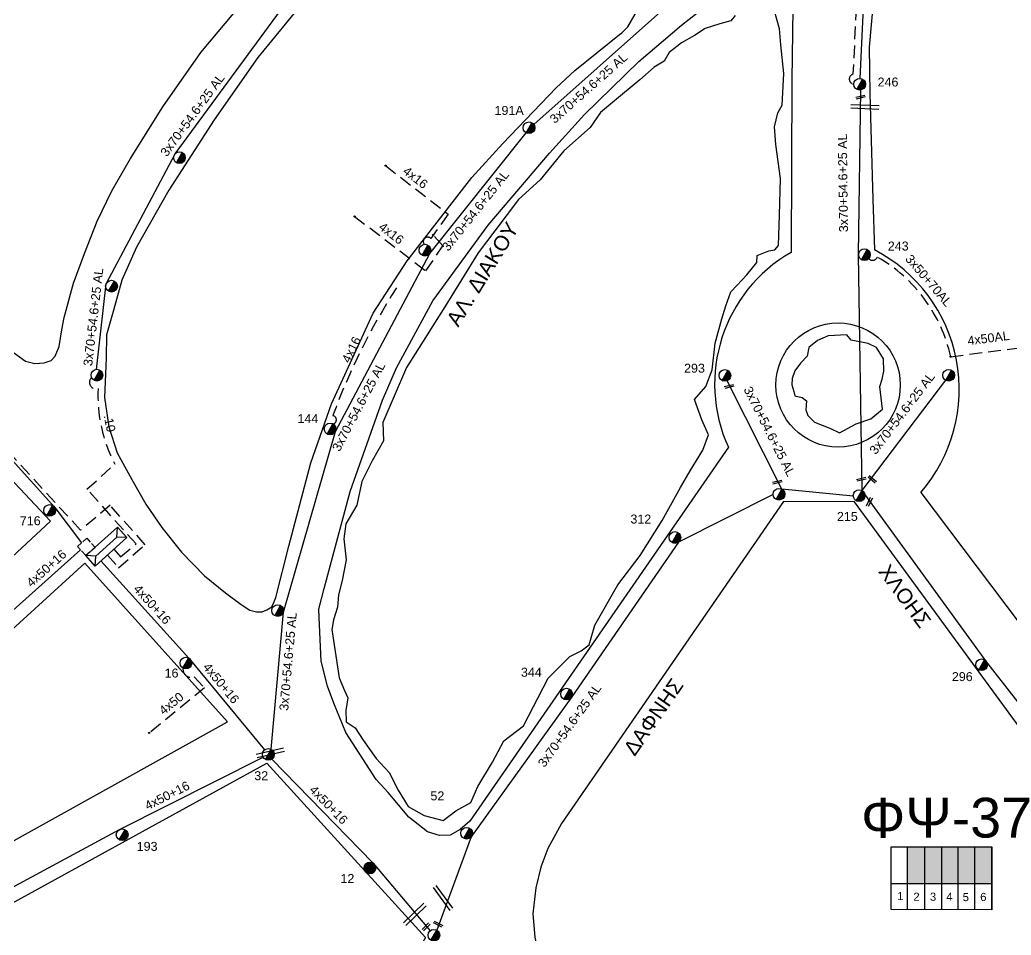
# Model space of a CAD drawing. Header units: millimetres. Extents: x 1421 to 11257, y 848 to 1896.
# Drawn here: x 9506.9 to 9706.4, y 978.3 to 1162.6 of the extents above; entities that cross this region are included whole.
import ezdxf
from ezdxf.enums import TextEntityAlignment as Align

# ---------------------------------------------------------------- set-up
doc = ezdxf.new("R2010")
doc.units = ezdxf.units.MM
doc.linetypes.add('DASHED', pattern=[19.05, 12.7, -6.35])
for name, color, linetype, lineweight in [('3x150+50 XLPE', 7, 'SYN_LINE', 30), ('3x150+70', 7, 'Continuous', 30), ('3x70+54.6+25 AL', 7, 'SYN_LINE', 30), ('4x16', 7, 'Continuous', 30), ('4x50', 7, 'Continuous', 30), ('4x50 + 13_5', 7, 'SYN_LINE', 30), ('4x50+16', 7, 'Continuous', 30), ('Pillar Υποσταθμού', 7, 'SYN_LINE', 30), ('Υπόγεια Καλώδια Δικτύου ΧΤ   .10', 7, 'DASHED', 30), ('Υπόγεια καλώδια Παροχών ΧΤ   4x50AL', 7, 'DASHED', 30)]:
    doc.layers.add(name, color=color, linetype=linetype, lineweight=lineweight)
for name, color, linetype in [('3x50+70AL', 7, 'Continuous'), ('Pillar', 7, 'Continuous'), ('TEXT ΚΑΛΩΔΙΩΝ', 7, 'Continuous'), ('Μηχανική τομή', 7, 'Continuous'), ('Περίπτερο', 7, 'Continuous'), ('Στύλος Ξύλινος', 7, 'Continuous'), ('Στύλος Ξύλινος @ 1', 7, 'Continuous'), ('Στύλος ΦΜ', 7, 'Continuous'), ('Στύλος ΦΜ @ 1', 7, 'Continuous'), ('Συνδέσεις', 7, 'Continuous'), ('Τομή', 7, 'Continuous'), ('Υποσταθμός πόλεως', 7, 'Continuous'), ('Υπόβαθρο ΔΕΗ', 7, 'Continuous')]:
    doc.layers.add(name, color=color, linetype=linetype)
doc.styles.add('arial', font='ARIAL.TTF', dxfattribs={"height": 3})
doc.styles.get("Standard").update_dxf_attribs({"font": 'ARIAL.TTF', "height": 1.8})
doc.linetypes.add('SYN_LINE', pattern='A,0.5,-0.0001,["/\\/\\/\\/",Standard,S=0.1,R=0,X=0,Y=-0.05],-0.25', length=0.7501)

# ---------------------------------------------------------------- blocks, each defined once
blk = doc.blocks.new('ΥΠΑΡΧΩΝ ΤΣΙΜΕΝΤΕΝΙΟΣ ΣΤΥΛΟΣ')
at = {"layer": 'Στύλος ΦΜ'}
blk.add_hatch(color=7, dxfattribs=at).paths.add_polyline_path([(-1.29, -2.28, 0.574793), (2.62, 0, 0.268822), (1.3, 2.27)])
at = {"layer": 'Στύλος ΦΜ', "color": 7}
blk.add_line((-1.29, -2.28), (1.3, 2.27), dxfattribs=at)
blk.add_circle((0, 0), 2.62, dxfattribs=at)
at = {"layer": 'Στύλος ΦΜ', "flags": 4}
for tag, p in [('ΑΡΙΘΜΟΣ', (-4.68, 8.05)), ('ΤΥΠΟΣ', (-4.91, 3.03))]:
    blk.add_attdef(tag, p, '', height=4, dxfattribs=at)
blk = doc.blocks.new('ΤΟΜΗ')
at = {"layer": 'Τομή', "ltscale": 40}
for p, q in [((11.33, -0.65), (-11.4, -0.65)), ((11.33, -3.42), (-11.4, -3.42))]:
    blk.add_line(p, q, dxfattribs=at)
blk = doc.blocks.new('_ΣΥΝΔΕΣΗ')
at = {"layer": 'Συνδέσεις', "linetype": 'SYN_LINE', "ltscale": 40}
blk.add_hatch(color=256, dxfattribs=at).paths.add_polyline_path([(0.5, -0.01, 1), (-0.5, -0.01, 1)])
at = {"layer": 'Συνδέσεις'}
blk.add_circle((0, -0.01), 0.5, dxfattribs=at)
blk = doc.blocks.new('ΜΗΧΑΝΙΚΗ ΤΟΜΗ')
at = {"layer": 'Μηχανική τομή', "ltscale": 40}
for p, q in [((-3.79, 1.21), (3.79, 1.21)), ((3.79, -0.34), (-3.79, -0.34))]:
    blk.add_line(p, q, dxfattribs=at)
blk = doc.blocks.new('ΥΠΑΡΧΩΝ ΞΥΛΙΝΟΣ ΣΤΥΛΟΣ')
at = {"layer": 'Στύλος Ξύλινος'}
h = blk.add_hatch(color=7, dxfattribs=at)
h.paths.add_polyline_path([(-2.62, 0, 0.270008), (-1.29, -2.28), (1.3, 2.27, 0.576266)])
h.paths.add_polyline_path([(-1.29, -2.28, 0.574793), (2.62, 0, 0.268822), (1.3, 2.27)])
at = {"layer": 'Στύλος Ξύλινος', "color": 7}
blk.add_line((-1.29, -2.28), (1.3, 2.27), dxfattribs=at)
blk.add_circle((0, 0), 2.62, dxfattribs=at)
at = {"layer": 'Στύλος Ξύλινος', "color": 1, "flags": 4}
for tag, p in [('ΑΡΙΘΜΟΣ', (-4.91, 8.6)), ('ΤΥΠΟΣ', (-4.85, 3.39))]:
    blk.add_attdef(tag, p, '', height=4, dxfattribs=at)
blk = doc.blocks.new('Pillar')
at = {"layer": 'Υποσταθμός πόλεως', "linetype": 'Continuous', "ltscale": 40}
blk.add_lwpolyline([(-8.57, 2.82), (8.57, 2.82), (8.57, -2.82), (-8.57, -2.82)], close=True, dxfattribs=at)
for points in [[(-5.75, 0), (-8.57, 2.82)], [(-8.57, -2.82), (-5.75, 0)], [(-5.75, 0), (5.75, 0)], [(5.75, 0), (8.57, 2.82)], [(8.57, -2.82), (5.75, 0)]]:
    blk.add_lwpolyline(points, dxfattribs=at)
at = {"layer": 'Pillar', "ltscale": 40}
blk.add_attdef('PILLAR', (-5.74, 3.71), '', height=2.52, dxfattribs=at)
blk = doc.blocks.new('PILLAR YPOSTATHMOU')
at = {"layer": 'Περίπτερο', "ltscale": 40}
for points in [[(540.43, 2525.12), (540.43, 2526.01), (541.51, 2526.01)], [(541.59, 2523.53), (540.43, 2523.53), (540.43, 2524.86)], [(541.82, 2526.01), (542.91, 2526.01), (542.91, 2524.95)], [(542.91, 2524.59), (542.91, 2523.53), (541.92, 2523.53)]]:
    blk.add_lwpolyline(points, dxfattribs=at)

msp = doc.modelspace()

# ---------------------------------------------------------------- hatches: boundary and pattern name
at = {"layer": 'Pillar Υποσταθμού', "linetype": 'DASHED', "lineweight": -3, "ltscale": 0.2}
h = msp.add_hatch(color=27, dxfattribs=at)
h.dxf.hatch_style = 1
h.paths.add_polyline_path([(9688.99, 996.09), (9685.55, 996.09), (9685.55, 988.72), (9688.99, 988.72)])
h = msp.add_hatch(color=1, dxfattribs=at)
h.dxf.hatch_style = 1
h.paths.add_polyline_path([(9688.99, 988.72), (9692.43, 988.72), (9692.43, 996.09), (9688.99, 996.09)])
h = msp.add_hatch(color=151, dxfattribs=at)
h.dxf.hatch_style = 1
h.paths.add_polyline_path([(9695.73, 996.08), (9692.43, 996.09), (9692.43, 988.72), (9695.73, 988.72)])
h = msp.add_hatch(color=5, dxfattribs=at)
h.dxf.hatch_style = 1
h.paths.add_polyline_path([(9699.11, 996.08), (9695.73, 996.08), (9695.73, 988.72), (9699.11, 988.71)])
h = msp.add_hatch(color=206, dxfattribs=at)
h.dxf.hatch_style = 1
h.paths.add_polyline_path([(9699.11, 988.71), (9702.51, 988.71), (9702.51, 996.08), (9699.11, 996.08)])

# ---------------------------------------------------------------- linework, layer by layer
at = {"layer": '3x150+50 XLPE', "color": 30, "linetype": 'DASHED', "lineweight": -3, "ltscale": 0.2}
msp.add_lwpolyline([(9675.38, 1168.88), (9674.56, 1151.69, 0.807471), (9674.73, 1149.65, 1.716015)], format="xyb", dxfattribs=at)
at = {"layer": '3x150+50 XLPE', "color": 27, "linetype": 'DASHED', "lineweight": -3, "ltscale": 0.2}
msp.add_lwpolyline([(9525.78, 1056.01), (9527.15, 1054.48), (9530.25, 1057.1), (9520.38, 1068.12), (9525.97, 1073.18)], dxfattribs=at)
at = {"layer": '3x150+70', "color": 206, "linetype": 'DASHED', "lineweight": -3, "ltscale": 0.2}
msp.add_lwpolyline([(9524.48, 1054.84), (9526.75, 1052.3), (9532.06, 1056.93), (9525.03, 1064.88), (9519.1, 1059.84), (9456.41, 1128.13, 0.647906), (9454.11, 1128.82, -6.062855)], format="xyb", dxfattribs=at)
at = {"layer": '3x50+70AL', "color": 27, "linetype": 'DASHED', "lineweight": -3, "ltscale": 0.2}
msp.add_lwpolyline([(9694.23, 1094.79, 0.212064), (9679.47, 1114.84, -0.531803), (9677.71, 1114.53)], format="xyb", dxfattribs=at)
at = {"layer": '3x70+54.6+25 AL', "color": 30, "linetype": 'SYN_LINE', "lineweight": -3, "ltscale": 15}
msp.add_lwpolyline([(9694.93, 1293.35), (9687.86, 1260.35), (9682.35, 1226.12), (9677.53, 1185.1), (9675.96, 1150.83)], dxfattribs=at)
at = {"layer": '3x70+54.6+25 AL', "color": 27, "lineweight": -3, "ltscale": 15}
for points in [[(9522.26, 1092.24), (9524.23, 1109.47), (9538.12, 1135.67), (9560.98, 1166.85), (9592.09, 1199.2), (9613.47, 1218.8), (9638, 1240.98)], [(9676.38, 1067.84), (9675.68, 1115.34), (9676.17, 1148.51)], [(9674.62, 1066.74), (9660.25, 1068.11), (9649.26, 1089.94)], [(9729.04, 1014.45), (9717.59, 1012.66), (9701.48, 1033.31), (9676.38, 1067.84), (9693.24, 1090.04)], [(9658.49, 1067.04), (9639.41, 1057.43), (9617.95, 1026.31), (9597.72, 998.12), (9590.77, 979.32)]]:
    msp.add_lwpolyline(points, dxfattribs=at)
at = {"layer": '3x70+54.6+25 AL', "color": 1, "linetype": 'SYN_LINE', "lineweight": -3, "ltscale": 15}
for points in [[(9610.34, 1141.53), (9636.45, 1164.74), (9638.89, 1193.98), (9638.89, 1223.32), (9638.87, 1240.6)], [(9557.47, 1015.73), (9559.91, 1043.36), (9570.38, 1079.74), (9589.36, 1115.57), (9608.77, 1139.86)]]:
    msp.add_lwpolyline(points, dxfattribs=at)
at = {"layer": '4x16', "color": 1, "linetype": 'DASHED', "lineweight": -3, "ltscale": 0.2}
for points in [[(9580.49, 1133.26), (9593.06, 1123.48), (9589.57, 1118.61, 0.939933), (9588.26, 1117.41, -2.931644)], [(9582.66, 1108.66, 0.055172), (9569.87, 1082.92, -0.832986), (9569.9, 1081.26, -4.402689)]]:
    msp.add_lwpolyline(points, format="xyb", dxfattribs=at)
msp.add_lwpolyline([(9574.25, 1123.02), (9588.61, 1112.05), (9592.03, 1117.1), (9590.06, 1119.3)], dxfattribs=at)
at = {"layer": '4x50', "color": 1, "linetype": 'DASHED', "lineweight": -3, "ltscale": 0.2}
msp.add_lwpolyline([(9539.7, 1032.07, 0.55826), (9541.98, 1030.32), (9544.05, 1028.08), (9532.89, 1019.03)], format="xyb", dxfattribs=at)
at = {"layer": '4x50 + 13_5', "color": 133, "linetype": 'Continuous', "lineweight": -3, "ltscale": 15}
msp.add_lwpolyline([(9431.57, 1155.19), (9454.11, 1128.82), (9474.5, 1106.83), (9498.54, 1081.42), (9513.89, 1064.4), (9519.3, 1057.3)], dxfattribs=at)
at = {"layer": '4x50+16', "color": 30, "linetype": 'Continuous', "lineweight": -3, "ltscale": 0.2}
msp.add_lwpolyline([(9519.09, 1055.91), (9493.75, 1033.27), (9470.2, 1010.73)], dxfattribs=at)
at = {"layer": '4x50+16', "color": 1, "linetype": 'Continuous', "lineweight": -3, "ltscale": 0.2}
msp.add_lwpolyline([(9523.17, 1053.66), (9540.87, 1034.12), (9556.13, 1015.62)], dxfattribs=at)
at = {"layer": '4x50+16', "color": 206, "linetype": 'Continuous', "lineweight": -3, "ltscale": 0.2}
for points in [[(9440.16, 959.74), (9466.76, 966.78), (9494.94, 982.34), (9526.9, 999.56), (9555.83, 1014.18)], [(9557.56, 1013.75), (9577.91, 992.87), (9589.44, 979.19)]]:
    msp.add_lwpolyline(points, dxfattribs=at)
at = {"layer": 'Pillar Υποσταθμού', "lineweight": -3, "ltscale": 40}
for points in [[(9682.22, 983.45), (9682.22, 996.09), (9702.51, 996.08), (9702.51, 983.43), (9682.22, 983.45)], [(9685.55, 983.44), (9685.55, 996.09)], [(9688.99, 983.44), (9688.99, 996.09)], [(9692.43, 983.44), (9692.43, 996.09)], [(9695.73, 983.43), (9695.73, 996.08)], [(9699.11, 983.43), (9699.11, 996.08)], [(9702.51, 983.43), (9702.51, 996.08)], [(9682.22, 988.73), (9702.51, 988.71)]]:
    msp.add_lwpolyline(points, dxfattribs=at)
at = {"layer": 'Υπόβαθρο ΔΕΗ', "lineweight": -3, "ltscale": 0.1}
for points in [[(9720.25, 1377.04), (9705.22, 1323.37), (9701.5, 1309.84), (9695.77, 1288.68), (9691.46, 1263.39), (9686.38, 1232.43), (9682.4, 1208.72), (9681.81, 1206.48), (9681.47, 1201.83), (9679.57, 1176.66), (9677.82, 1157.11), (9677.92, 1147.77), (9678.54, 1126.52), (9678.9, 1116.29)], [(9688.21, 1067.46), (9708.19, 1040.9), (9713.26, 1042.86), (9713.71, 1050.46), (9714.25, 1056.98), (9715.6, 1065.71), (9717.22, 1072.87), (9719.22, 1081.73), (9724.68, 1094.51), (9730.42, 1107.82), (9736.43, 1120.11), (9751.59, 1147.78), (9749.39, 1163.91), (9748.72, 1180.36), (9749.08, 1201.14), (9750.2, 1215.37), (9754.14, 1248.46), (9757.55, 1267.98), (9765.16, 1306.44), (9768.99, 1321.28), (9771.89, 1331.68), (9777.86, 1349.92)], [(9504.85, 1096.14), (9507.98, 1093.88), (9509.89, 1093.43), (9511.77, 1093.58), (9513.15, 1094.03), (9513.95, 1094.92), (9514.79, 1096.83), (9515.3, 1100.2), (9515.8, 1102.65), (9517.63, 1109.61), (9519.88, 1115.58), (9522.43, 1122.1), (9525.39, 1128.2), (9529.15, 1134.67), (9535.65, 1145.12), (9543.32, 1156.06), (9561.83, 1178.21)], [(9564.21, 1166.61), (9554.76, 1155.03), (9545.97, 1142.49), (9536.87, 1128.32), (9530.33, 1116.86), (9527.38, 1110.23), (9525.76, 1104.38), (9524.33, 1099.2), (9524.23, 1094.47), (9523.91, 1086.58), (9524.79, 1080.64), (9526.47, 1075.45), (9529.4, 1070.06), (9532.23, 1065.12), (9535.45, 1060.39), (9539.4, 1055.42), (9544.06, 1050.68), (9548.27, 1047.26), (9551.42, 1044.9), (9553.14, 1043.73), (9553.94, 1043.53), (9554.52, 1043.39), (9555.63, 1043.44), (9556.55, 1043.81), (9557.6, 1044.43), (9558.01, 1045.29), (9558.38, 1046.3), (9560.98, 1056.61), (9565.46, 1073.44), (9569.61, 1085.3), (9577.99, 1103.58), (9584.79, 1114.08), (9597.86, 1130.84), (9604.07, 1137.71), (9614.84, 1148.93), (9618.59, 1152.45), (9627.58, 1159.67), (9628.02, 1160.03), (9629.23, 1161.23), (9631.42, 1165.03)], [(9650.86, 1163.5), (9649.99, 1162.44), (9647.78, 1161.82), (9644.81, 1160.86), (9642.69, 1159.47), (9640.05, 1157.98), (9637.55, 1156.06), (9636.55, 1154.29), (9634.57, 1153.1), (9631.68, 1150.51), (9628.18, 1147.68), (9623.71, 1143.98), (9621.69, 1140.96), (9616.36, 1136.22), (9611.61, 1130.43), (9607.2, 1126.46), (9602.45, 1120.16), (9599.1, 1115.72), (9592.41, 1104.85), (9586.45, 1095.35), (9584.71, 1092.63), (9582.21, 1086.81), (9579.93, 1081.51), (9580.04, 1077.87), (9577.8, 1073.81), (9575.72, 1069.67), (9574.69, 1064.92), (9572.46, 1061.13), (9572.07, 1058.12), (9572.52, 1053.91), (9571.73, 1049.75), (9570.98, 1046.83), (9570.77, 1044.37), (9569.99, 1041.8), (9569.66, 1039.87), (9571.12, 1030.13), (9572.2, 1027.59), (9572.91, 1026.07), (9572.47, 1023.53), (9572.53, 1021.26), (9574.37, 1020.07), (9575.94, 1017.58), (9578.6, 1013.86), (9581.2, 1011.04), (9583.04, 1007.53), (9585.05, 1004.23), (9588.24, 1002.44), (9592.09, 1001.42), (9594.63, 1003.36), (9597.61, 1005.04), (9599.02, 1008.23), (9602.01, 1013.13), (9604.28, 1017.45), (9608.24, 1020.48), (9613.22, 1030.06), (9617.56, 1034.43), (9619.87, 1035.58), (9621.43, 1036.77), (9621.87, 1038.19), (9622.58, 1040.74), (9627.22, 1048.86), (9631.74, 1054.76), (9636.16, 1061.78), (9639.81, 1068.45), (9641.8, 1071.84), (9644.32, 1076), (9645.45, 1079.03), (9644.15, 1082.11), (9642.67, 1086.19), (9644.93, 1088.79), (9646.2, 1092.13), (9646.81, 1097.52), (9648.14, 1102.41), (9648.96, 1105.03), (9649.95, 1107.82), (9651.16, 1109.13), (9653.22, 1111.28), (9655.2, 1113.76), (9655.29, 1115.18), (9657.61, 1116.08), (9658.81, 1116.3), (9659.58, 1117.18), (9659.77, 1123.32), (9660, 1130.66), (9659.03, 1137.55), (9658.79, 1141.09), (9659.41, 1143.92), (9660.28, 1145.41), (9660.66, 1151.82), (9660.03, 1157.57), (9659.75, 1160.84), (9658.21, 1166.28)], [(9711.48, 1015.5), (9674.85, 1065.54), (9660.59, 1065.62), (9615.92, 1000.78), (9613.14, 995.75), (9611.71, 992.02), (9610.74, 987.83), (9610.09, 982.59), (9610.52, 977.94), (9611.27, 974.21), (9612.95, 970.12), (9615.18, 966.89), (9616.74, 964.75), (9631.09, 949.61), (9651.19, 927.3), (9654.41, 924.76), (9657.69, 922.87), (9661.89, 920.77), (9669.77, 917.71), (9677.31, 915.67), (9682.78, 914.18), (9688.51, 913.56), (9700.74, 912.76), (9710.42, 912.13)]]:
    msp.add_lwpolyline(points, dxfattribs=at)
msp.add_lwpolyline([(9662.43, 1164.84), (9662.27, 1150.55), (9662.09, 1115.78, 0.387284), (9649.47, 1076.56), (9597.44, 1001.25), (9595.47, 999.6), (9593.46, 998.48), (9591.32, 998.39), (9588.9, 999.13), (9585.18, 1002.1), (9581.02, 1007.04), (9578.61, 1009.65), (9572.51, 1019.11), (9570.07, 1025), (9568.76, 1028.45), (9567.53, 1033.5), (9567.13, 1042.3), (9567.06, 1043.98), (9568.1, 1048.12), (9573.36, 1067.68), (9579.89, 1086.04), (9582.68, 1092.55), (9590.02, 1106.01), (9601.15, 1121.27), (9613.5, 1135.76), (9620.53, 1143.53), (9631.46, 1154.21), (9640.02, 1161.56), (9646.23, 1166.37)], format="xyb", dxfattribs=at)
for points in [[(9665.68, 1096.67), (9665.35, 1094.92), (9664.02, 1093.52), (9662.82, 1091.97), (9662.3, 1090.37), (9662.27, 1089.14), (9662.62, 1087.78), (9662.85, 1086.93), (9664.34, 1086.58), (9665.18, 1085.88), (9665.09, 1084.07), (9665.5, 1082.97), (9666.83, 1081.63), (9669.89, 1080.4), (9671.82, 1079.48), (9675.23, 1081.3), (9678.16, 1082.3), (9680.47, 1084.2), (9679.99, 1088.8), (9680.46, 1090.29), (9680.76, 1091.86), (9680.69, 1094.35), (9679.27, 1096.63), (9677.63, 1097.43), (9674.21, 1098.1), (9673.29, 1099.2), (9669.59, 1099), (9667.43, 1098.02)], [(9513.02, 1061.66), (9461.82, 1014.08), (9407.72, 1025.76), (9407.34, 1025.88), (9407.35, 1028.81), (9480.11, 1096.69)], [(9422.07, 960.02), (9439.88, 960.76), (9548.69, 1021.25), (9519.96, 1053.21), (9421.63, 963.5)], [(9468.62, 964.61), (9556.57, 1012.97), (9588.51, 977.83), (9580.31, 963.48), (9469.72, 961.39)]]:
    msp.add_lwpolyline(points, close=True, dxfattribs=at)
msp.add_circle((9671.57, 1089.09), 12.51, dxfattribs=at)
msp.add_arc((9664.28, 1088.2), 31.66, 319.0774, 62.4963, dxfattribs=at)
at = {"layer": 'Υπόγεια Καλώδια Δικτύου ΧΤ   .10', "color": 27, "linetype": 'DASHED', "lineweight": -3, "ltscale": 0.2}
msp.add_lwpolyline([(9525.97, 1073.18, -0.132693), (9522.62, 1088.42, -0.83395), (9521.3, 1090.56, -3.895235)], format="xyb", dxfattribs=at)
at = {"layer": 'Υπόγεια καλώδια Παροχών ΧΤ   4x50AL', "color": 27, "linetype": 'DASHED', "lineweight": -3, "ltscale": 0.2}
msp.add_lwpolyline([(9694.23, 1094.79), (9708.32, 1096.63)], dxfattribs=at)

# ---------------------------------------------------------------- block references
at = {"layer": 'Pillar', "color": 206, "linetype": 'Continuous', "lineweight": -3, "ltscale": 0.2, "xscale": 0.5000000000000335, "yscale": 0.5000000000000335, "zscale": 0.5000000000000335, "rotation": 41.96142886790114}
msp.add_blockref('Pillar', (9524.28, 1056.55), dxfattribs=at)
at = {"layer": 'Pillar Υποσταθμού', "color": 206, "linetype": 'Continuous', "lineweight": -3, "ltscale": 0.2, "rotation": 41.96142886790116}
msp.add_blockref('PILLAR YPOSTATHMOU', (10805.6, -1183.1), dxfattribs=at)
at = {"layer": 'Μηχανική τομή', "lineweight": -3}
for p, xscale, yscale, zscale, rotation in [((9676.04, 1147.17), 0.2499999999999679, 0.2499999999999679, 0.2499999999999679, 193.1995289816469), ((9649.6, 1088.92), 0.2499999999999679, 0.2499999999999679, 0.2499999999999679, 193.1995289816469), ((9659.3, 1069.66), 0.2499999999999679, 0.2499999999999679, 0.2499999999999679, 193.1995289816469), ((9676.23, 1070.21), 0.2499999999999679, 0.2499999999999679, 0.2499999999999679, 193.1995289816469), ((9678.51, 1070.18), 0.2499999999999679, 0.2499999999999679, 0.2499999999999679, 140.6849072672352), ((9677.77, 1065.6), 0.2499999999999679, 0.2499999999999679, 0.2499999999999679, 244.3021084649633), ((9588.55, 980.05), 0.2499999999999678, 0.2499999999999678, 0.2499999999999678, 226.1785599199059), ((9591.09, 980.63), 0.2499999999999679, 0.2499999999999679, 0.2499999999999679, 152.5397229287567)]:
    msp.add_blockref('ΜΗΧΑΝΙΚΗ ΤΟΜΗ', p, dxfattribs=dict(at, xscale=xscale, yscale=yscale, zscale=zscale, rotation=rotation))
at = {"layer": 'Στύλος Ξύλινος @ 1', "lineweight": -3, "ltscale": 40}
ref = msp.add_blockref('ΥΠΑΡΧΩΝ ΞΥΛΙΝΟΣ ΣΤΥΛΟΣ', (9577.32, 991.84), dxfattribs=dict(at, xscale=0.4499999999998181, yscale=0.4499999999998181, zscale=0.4499999999998181))
ref.add_attrib('ΑΡΙΘΜΟΣ', '12', (9571.4, 988.82), dxfattribs={"layer": 'Στύλος Ξύλινος', "height": 1.8, "flags": 4})
at = {"layer": 'Στύλος ΦΜ @ 1', "color": 1, "lineweight": -3, "ltscale": 40}
ref = msp.add_blockref('ΥΠΑΡΧΩΝ ΤΣΙΜΕΝΤΕΝΙΟΣ ΣΤΥΛΟΣ', (9675.9, 1149.65), dxfattribs=dict(at, xscale=0.4499999999998181, yscale=0.4499999999998181, zscale=0.4499999999998181))
ref.add_attrib('ΑΡΙΘΜΟΣ', '246', (9679.51, 1149.2), dxfattribs={"layer": 'Στύλος ΦΜ', "height": 1.8, "flags": 4})
ref = msp.add_blockref('ΥΠΑΡΧΩΝ ΤΣΙΜΕΝΤΕΝΙΟΣ ΣΤΥΛΟΣ', (9609.35, 1140.88), dxfattribs=dict(at, xscale=0.4499999999998181, yscale=0.4499999999998181, zscale=0.4499999999998181))
ref.add_attrib('ΑΡΙΘΜΟΣ', '191A', (9602.41, 1143.48), dxfattribs={"layer": 'Στύλος ΦΜ', "height": 1.8, "flags": 4})
at = {"layer": 'Στύλος ΦΜ @ 1', "color": 1, "lineweight": -3, "ltscale": 40, "xscale": 0.4499999999998181, "yscale": 0.4499999999998181, "zscale": 0.4499999999998181}
for p in [(9538.98, 1134.86), (9588.4, 1116.24), (9525.31, 1108.99), (9522.37, 1091.07), (9693.82, 1091.06), (9659.66, 1067.09), (9558.77, 1043.67), (9590.2, 978.29)]:
    msp.add_blockref('ΥΠΑΡΧΩΝ ΤΣΙΜΕΝΤΕΝΙΟΣ ΣΤΥΛΟΣ', p, dxfattribs=at)
at = {"layer": 'Στύλος ΦΜ @ 1', "color": 1, "lineweight": -3, "ltscale": 40}
ref = msp.add_blockref('ΥΠΑΡΧΩΝ ΤΣΙΜΕΝΤΕΝΙΟΣ ΣΤΥΛΟΣ', (9676.86, 1115.34), dxfattribs=dict(at, xscale=0.4499999999998181, yscale=0.4499999999998181, zscale=0.4499999999998181))
ref.add_attrib('ΑΡΙΘΜΟΣ', '243', (9681.57, 1116.17), dxfattribs={"layer": 'Στύλος ΦΜ', "height": 1.8, "flags": 4})
ref = msp.add_blockref('ΥΠΑΡΧΩΝ ΤΣΙΜΕΝΤΕΝΙΟΣ ΣΤΥΛΟΣ', (9648.78, 1091.01), dxfattribs=dict(at, xscale=0.4499999999998181, yscale=0.4499999999998181, zscale=0.4499999999998181))
ref.add_attrib('ΑΡΙΘΜΟΣ', '293', (9640.56, 1091.58), dxfattribs={"layer": 'Στύλος ΦΜ', "height": 1.8, "flags": 4})
ref = msp.add_blockref('ΥΠΑΡΧΩΝ ΤΣΙΜΕΝΤΕΝΙΟΣ ΣΤΥΛΟΣ', (9569.31, 1080.24), dxfattribs=dict(at, xscale=0.4499999999998181, yscale=0.4499999999998181, zscale=0.4499999999998181))
ref.add_attrib('ΑΡΙΘΜΟΣ', '144', (9562.75, 1081.42), dxfattribs={"layer": 'Στύλος ΦΜ', "height": 1.8, "flags": 4})
ref = msp.add_blockref('ΥΠΑΡΧΩΝ ΤΣΙΜΕΝΤΕΝΙΟΣ ΣΤΥΛΟΣ', (9675.79, 1066.82), dxfattribs=dict(at, xscale=0.4499999999998181, yscale=0.4499999999998181, zscale=0.4499999999998181))
ref.add_attrib('ΑΡΙΘΜΟΣ', '215', (9671.33, 1061.73), dxfattribs={"layer": 'Στύλος ΦΜ', "height": 1.8, "flags": 4})
ref = msp.add_blockref('ΥΠΑΡΧΩΝ ΤΣΙΜΕΝΤΕΝΙΟΣ ΣΤΥΛΟΣ', (9512.86, 1063.83), dxfattribs=dict(at, xscale=0.4499999999998181, yscale=0.4499999999998181, zscale=0.4499999999998181))
ref.add_attrib('ΑΡΙΘΜΟΣ', '716', (9506.86, 1060.86), dxfattribs={"layer": 'Στύλος ΦΜ', "height": 1.8, "flags": 4})
ref = msp.add_blockref('ΥΠΑΡΧΩΝ ΤΣΙΜΕΝΤΕΝΙΟΣ ΣΤΥΛΟΣ', (9638.71, 1058.38), dxfattribs=dict(at, xscale=0.4499999999998181, yscale=0.4499999999998181, zscale=0.4499999999998181))
ref.add_attrib('ΑΡΙΘΜΟΣ', '312', (9629.76, 1061.2), dxfattribs={"layer": 'Στύλος ΦΜ', "height": 1.8, "flags": 4})
ref = msp.add_blockref('ΥΠΑΡΧΩΝ ΤΣΙΜΕΝΤΕΝΙΟΣ ΣΤΥΛΟΣ', (9540.28, 1033.1), dxfattribs=dict(at, xscale=0.4499999999998181, yscale=0.4499999999998181, zscale=0.4499999999998181))
ref.add_attrib('ΑΡΙΘΜΟΣ', '16', (9536, 1030.19), dxfattribs={"layer": 'Στύλος ΦΜ', "height": 1.8, "flags": 4})
ref = msp.add_blockref('ΥΠΑΡΧΩΝ ΤΣΙΜΕΝΤΕΝΙΟΣ ΣΤΥΛΟΣ', (9700.44, 1032.75), dxfattribs=dict(at, xscale=0.4499999999998181, yscale=0.4499999999998181, zscale=0.4499999999998181))
ref.add_attrib('ΑΡΙΘΜΟΣ', '296', (9694.46, 1029.47), dxfattribs={"layer": 'Στύλος ΦΜ', "height": 1.8, "flags": 4})
ref = msp.add_blockref('ΥΠΑΡΧΩΝ ΤΣΙΜΕΝΤΕΝΙΟΣ ΣΤΥΛΟΣ', (9616.91, 1026.85), dxfattribs=dict(at, xscale=0.4499999999998181, yscale=0.4499999999998181, zscale=0.4499999999998181))
ref.add_attrib('ΑΡΙΘΜΟΣ', '344', (9607.72, 1030.35), dxfattribs={"layer": 'Στύλος ΦΜ', "height": 1.8, "flags": 4})
ref = msp.add_blockref('ΥΠΑΡΧΩΝ ΤΣΙΜΕΝΤΕΝΙΟΣ ΣΤΥΛΟΣ', (9556.88, 1014.71), dxfattribs=dict(at, xscale=0.4499999999998181, yscale=0.4499999999998181, zscale=0.4499999999998181))
ref.add_attrib('ΑΡΙΘΜΟΣ', '32', (9554.05, 1009.52), dxfattribs={"layer": 'Στύλος ΦΜ', "height": 1.8, "flags": 4})
ref = msp.add_blockref('ΥΠΑΡΧΩΝ ΤΣΙΜΕΝΤΕΝΙΟΣ ΣΤΥΛΟΣ', (9596.79, 998.84), dxfattribs=dict(at, xscale=0.4499999999998181, yscale=0.4499999999998181, zscale=0.4499999999998181))
ref.add_attrib('ΑΡΙΘΜΟΣ', '52', (9589.51, 1005.46), dxfattribs={"layer": 'Στύλος ΦΜ', "height": 1.8, "flags": 4})
ref = msp.add_blockref('ΥΠΑΡΧΩΝ ΤΣΙΜΕΝΤΕΝΙΟΣ ΣΤΥΛΟΣ', (9527.46, 998.52), dxfattribs=dict(at, xscale=0.4499999999998181, yscale=0.4499999999998181, zscale=0.4499999999998181))
ref.add_attrib('ΑΡΙΘΜΟΣ', '193', (9530.38, 995.29), dxfattribs={"layer": 'Στύλος ΦΜ', "height": 1.8, "flags": 4})
at = {"layer": 'Συνδέσεις', "lineweight": -3, "xscale": 0.25, "yscale": 0.25, "zscale": 0.25}
for p in [(9580.49, 1133.26), (9574.25, 1123.03), (9590.06, 1119.31), (9694.23, 1094.79), (9532.89, 1019.03)]:
    msp.add_blockref('_ΣΥΝΔΕΣΗ', p, dxfattribs=at)
at = {"layer": 'Τομή', "lineweight": -3}
for p, xscale, yscale, zscale, rotation in [((9676.99, 1145.55), 0.2499999999999999, 0.2499999999999999, 0.2499999999999999, 357.7619096436403), ((9557.17, 1015.49), 0.2499999999999999, 0.2499999999999999, 0.2499999999999999, 13.59246534054388), ((9591.59, 985.51), 0.25, 0.25, 0.25, 126.219365882274), ((9586, 982.87), 0.25, 0.25, 0.25, 44.04827134069573)]:
    msp.add_blockref('ΤΟΜΗ', p, dxfattribs=dict(at, xscale=xscale, yscale=yscale, zscale=zscale, rotation=rotation))

# ---------------------------------------------------------------- texts
at = {"layer": 'Pillar Υποσταθμού', "lineweight": -3, "ltscale": 30, "char_height": 1.63, "width": 11.2573, "attachment_point": 1}
for s, insert in [('1', (9683.47, 987.01)), ('2', (9686.71, 986.87)), ('3', (9690.04, 986.87)), ('4', (9693.34, 986.87)), ('5', (9696.64, 986.79)), ('6', (9700.16, 986.82))]:
    msp.add_mtext(s, dxfattribs=dict(at, insert=insert))
at = {"layer": 'TEXT ΚΑΛΩΔΙΩΝ', "lineweight": -3, "ltscale": 15, "style": 'arial'}
for s, rotation, p in [('3x70+54.6+25 AL', 41.6468, (9621.33, 1148.89)), ('3x70+54.6+25 AL', 53.7489, (9541.6, 1143.46)), ('4x16', 322.1245, (9586.49, 1130.87)), ('3x70+54.6+25 AL', 51.3735, (9598.58, 1124.21)), ('4x16', 322.6094, (9581.63, 1119.65)), ('3x70+54.6+25 AL', 83.4607, (9521.65, 1102.79)), ('4x16', 63.9467, (9573.58, 1096.21)), ('3x70+54.6+25 AL', 62.0808, (9575.06, 1084.74)), ('.10', 281.5238, (9524.95, 1081.38)), ('4x50+16', 41.7761, (9512.21, 1052.18)), ('4x50+16', 312.167, (9533.52, 1044.91)), ('3x70+54.6+25 AL', 84.9615, (9560.84, 1033.41)), ('4x50+16', 309.5298, (9547.38, 1029.05)), ('4x50', 39.064, (9537.34, 1024.96)), ('4x50+16', 26.8095, (9536.5, 1006.43)), ('4x50+16', 314.2605, (9569.02, 1004.56))]:
    msp.add_text(s, height=1.8, rotation=rotation, dxfattribs=at).set_placement(p, align=Align.MIDDLE_CENTER)
at = {"layer": 'TEXT ΚΑΛΩΔΙΩΝ', "lineweight": -3, "ltscale": 0.2, "style": 'arial'}
for s, rotation, p in [('3x70+54.6+25 AL', 90.7329, (9672.54, 1129.79)), ('3x50+70AL', 310.6689, (9689.81, 1110.14)), ('4x50AL', 7.4414, (9701.84, 1098.53)), ('   3x70+54.6+25 AL', 52.7738, (9683.8, 1082.56)), ('  3x70+54.6+25 AL', 296.7152, (9657.44, 1080.38)), ('3x70+54.6+25 AL', 54.3236, (9617.51, 1020.54))]:
    msp.add_text(s, height=1.8, rotation=rotation, dxfattribs=at).set_placement(p, align=Align.MIDDLE_CENTER)
at = {"layer": 'Υπόβαθρο ΔΕΗ', "lineweight": -3, "ltscale": 0.1, "style": 'arial'}
for s, rotation, p in [('ΑΛ. ΔΙΑΚΟΥ', 58.392, (9599.98, 1111.42)), ('ΧΛΟΗΣ', 306.2015, (9685, 1046.59)), ('ΔΑΦΝΗΣ', 55.4402, (9634.38, 1022.28))]:
    msp.add_text(s, height=3, rotation=rotation, dxfattribs=at).set_placement(p, align=Align.MIDDLE_CENTER)
at = {"layer": 'Υπόβαθρο ΔΕΗ', "lineweight": -3, "insert": (9676.18, 1005.97), "char_height": 8, "width": 84.6573, "attachment_point": 1}
msp.add_mtext('ΦΨ-37', dxfattribs=at)

doc.saveas('drawing.dxf')
